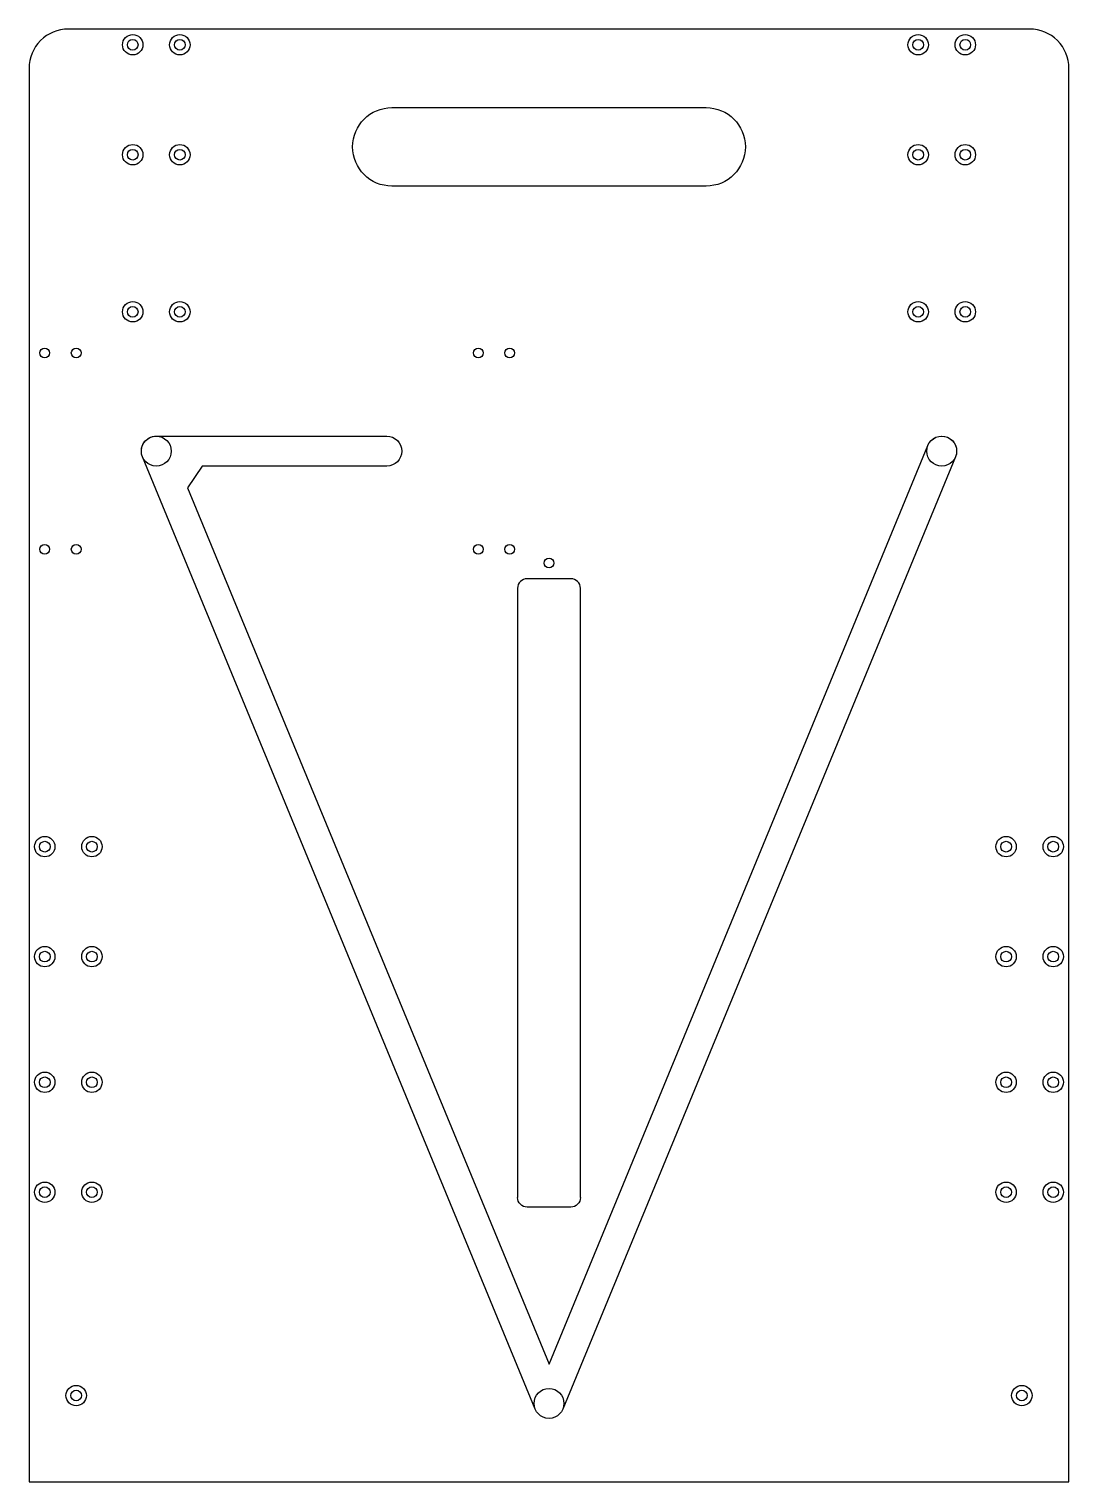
# Model space of a CAD drawing. Extents: x 0 to 331, y 0 to 462.
import ezdxf

# ---------------------------------------------------------------- set-up
doc = ezdxf.new("R2010")
doc.units = 0
doc.header["$MEASUREMENT"] = 0
doc.layers.get('0').update_dxf_attribs({"linetype": 'CONTINUOUS'})

msp = doc.modelspace()

# ---------------------------------------------------------------- linework, layer by layer
for points in [[(331, 450, 0.414214), (318.5, 462.5), (12.5, 462.5, 0.414214), (0, 450), (0, 0), (331, 0)], [(215.5, 412.5), (115.5, 412.5, -1), (115.5, 437.5), (215.5, 437.5, -1)]]:
    msp.add_lwpolyline(points, format="xyb", close=True)
for points in [[(161.1, 23.18), (36.1, 326.33, -0.533997), (40.5, 332.91), (113.88, 332.91, -1), (113.88, 323.38), (55.09, 323.38), (50.46, 316.48), (165.5, 37.49), (286.1, 329.96, -1), (294.9, 326.33), (169.9, 23.18, -0.669335)], [(175.5, 90.5), (175.5, 284.5, 0.414214), (172.5, 287.5), (158.5, 287.5, 0.414214), (155.5, 284.5), (155.5, 90.5, 0.414214)], [(175.5, 90.5, -0.414214), (172.5, 87.5), (158.5, 87.5, -0.414214), (155.5, 90.5)]]:
    msp.add_lwpolyline(points, format="xyb")
for centre, radius in [((33, 457.5), 3.25), ((33, 457.5), 1.7), ((48, 457.5), 3.25), ((48, 457.5), 1.7), ((283, 457.5), 3.25), ((283, 457.5), 1.7), ((298, 457.5), 3.25), ((298, 457.5), 1.7), ((33, 422.5), 3.25), ((48, 422.5), 3.25), ((283, 422.5), 3.25), ((298, 422.5), 3.25), ((33, 422.5), 1.7), ((48, 422.5), 1.7), ((283, 422.5), 1.7), ((298, 422.5), 1.7), ((33, 372.5), 3.25), ((48, 372.5), 3.25), ((283, 372.5), 3.25), ((298, 372.5), 3.25), ((33, 372.5), 1.7), ((48, 372.5), 1.7), ((283, 372.5), 1.7), ((298, 372.5), 1.7), ((5, 359.4), 1.55), ((15, 359.4), 1.55), ((143, 359.4), 1.55), ((153, 359.4), 1.55), ((40.5, 328.15), 4.76), ((290.5, 328.15), 4.76), ((5, 296.9), 1.55), ((15, 296.9), 1.55), ((143, 296.9), 1.55), ((153, 296.9), 1.55), ((165.5, 292.5), 1.55), ((5, 202.23), 3.25), ((5, 202.23), 1.7), ((20, 202.23), 3.25), ((20, 202.23), 1.7), ((311, 202.23), 3.25), ((311, 202.23), 1.7), ((326, 202.23), 3.25), ((326, 202.23), 1.7), ((5, 167.23), 3.25), ((5, 167.23), 1.7), ((20, 167.23), 3.25), ((20, 167.23), 1.7), ((311, 167.23), 3.25), ((311, 167.23), 1.7), ((326, 167.23), 3.25), ((326, 167.23), 1.7), ((5, 127.23), 3.25), ((20, 127.23), 3.25), ((311, 127.23), 3.25), ((326, 127.23), 3.25), ((5, 127.23), 1.7), ((20, 127.23), 1.7), ((311, 127.23), 1.7), ((326, 127.23), 1.7), ((5, 92.23), 3.25), ((5, 92.23), 1.7), ((20, 92.23), 3.25), ((20, 92.23), 1.7), ((311, 92.23), 3.25), ((311, 92.23), 1.7), ((326, 92.23), 3.25), ((326, 92.23), 1.7), ((15, 27.5), 3.25), ((15, 27.5), 1.7), ((165.5, 25), 4.76), ((316, 27.5), 3.25), ((316, 27.5), 1.7)]:
    msp.add_circle(centre, radius)

doc.saveas('drawing.dxf')
